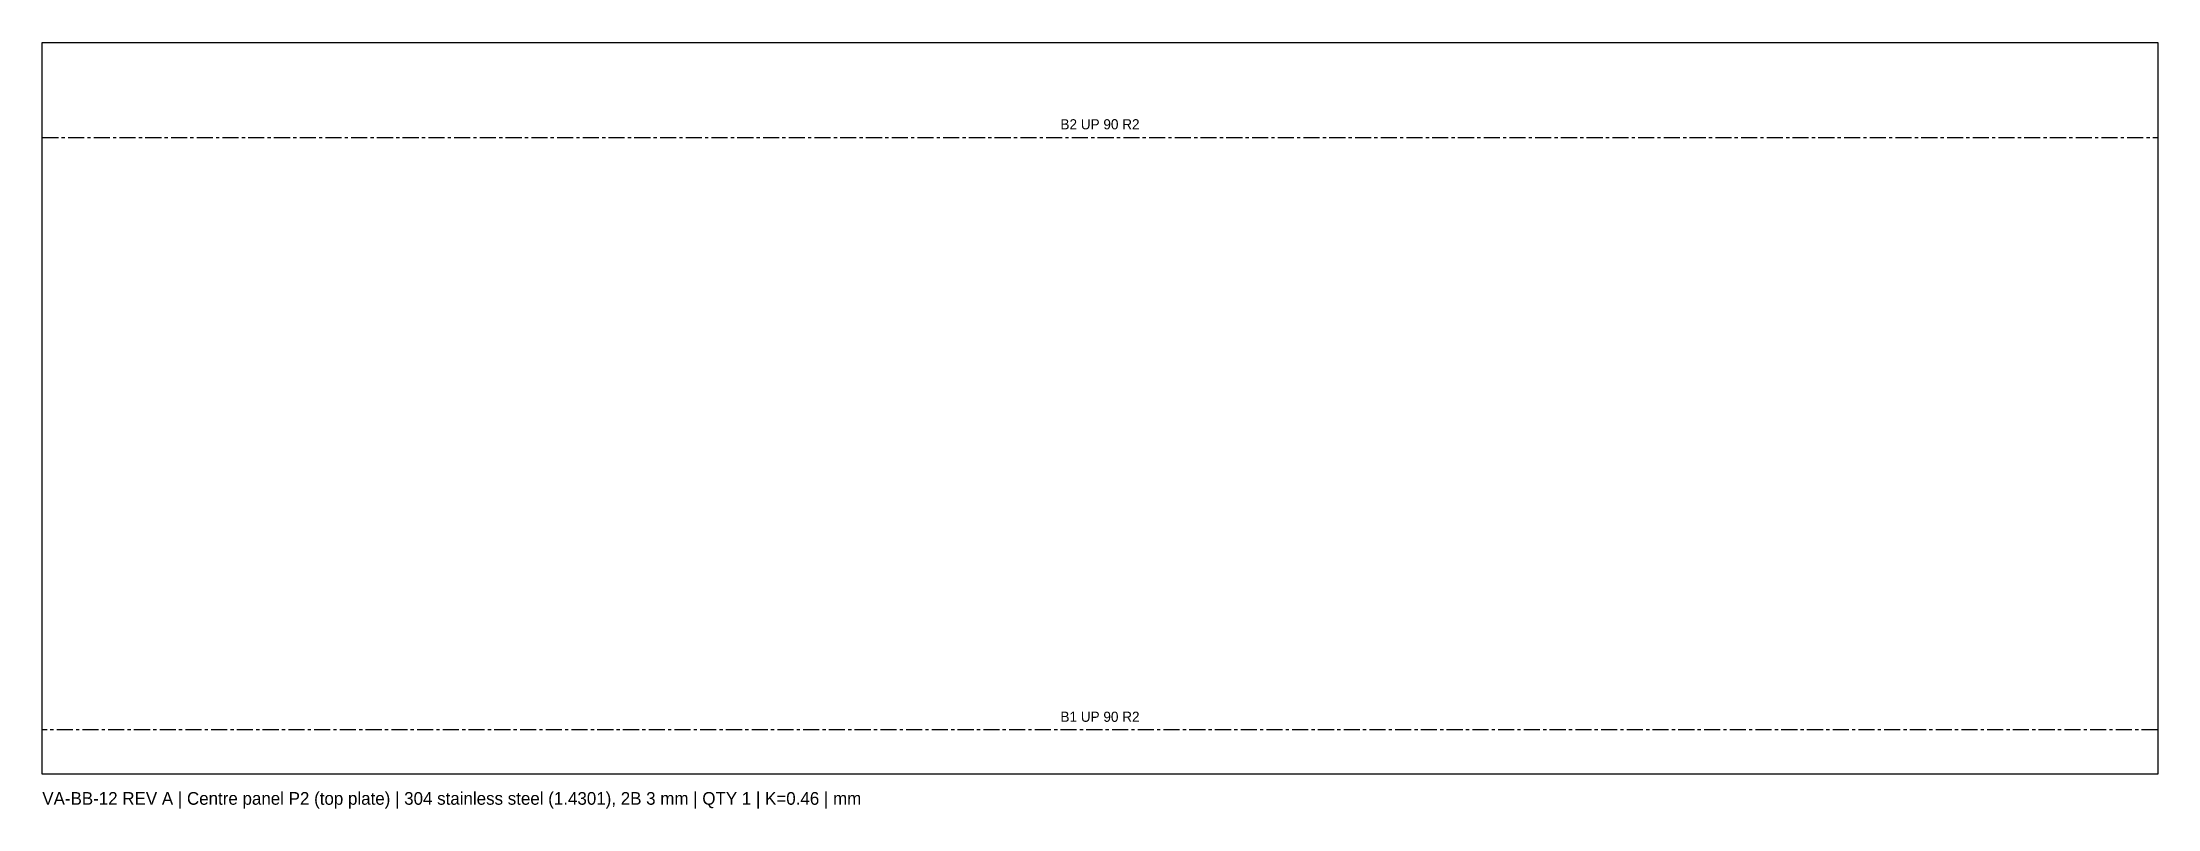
# Model space of a CAD drawing. Header units: millimetres. Extents: x 0 to 835, y -14 to 289.
import ezdxf
from ezdxf.enums import TextEntityAlignment as Align

# ---------------------------------------------------------------- set-up
doc = ezdxf.new("R2010")
doc.units = ezdxf.units.MM
doc.linetypes.add('CENTER', pattern=[10.16, 6.35, -1.27, 1.27, -1.27])
for name, color, linetype in [('BEND_UP', 1, 'CENTER'), ('CUT', 7, 'Continuous'), ('INFO', 8, 'Continuous')]:
    doc.layers.add(name, color=color, linetype=linetype)

msp = doc.modelspace()

# ---------------------------------------------------------------- linework, layer by layer
at = {"layer": 'BEND_UP'}
for p, q in [((0, 251.18), (835, 251.18)), ((835, 17.51), (0, 17.51))]:
    msp.add_line(p, q, dxfattribs=at)
at = {"layer": 'CUT'}
msp.add_lwpolyline([(835, 0), (0, 0), (0, 288.69), (835, 288.69), (835, 0)], close=True, dxfattribs=at)

# ---------------------------------------------------------------- texts
at = {"layer": 'INFO'}
for s, p in [('B2 UP 90 R2', (417.5, 253.18)), ('B1 UP 90 R2', (417.5, 19.51))]:
    msp.add_text(s, height=4, dxfattribs=at).set_placement(p, align=Align.BOTTOM_CENTER)
msp.add_text('VA-BB-12 REV A | Centre panel P2 (top plate) | 304 stainless steel (1.4301), 2B 3 mm | QTY 1 | K=0.46 | mm', height=5, dxfattribs=at).set_placement((0, -12))

doc.saveas('drawing.dxf')
